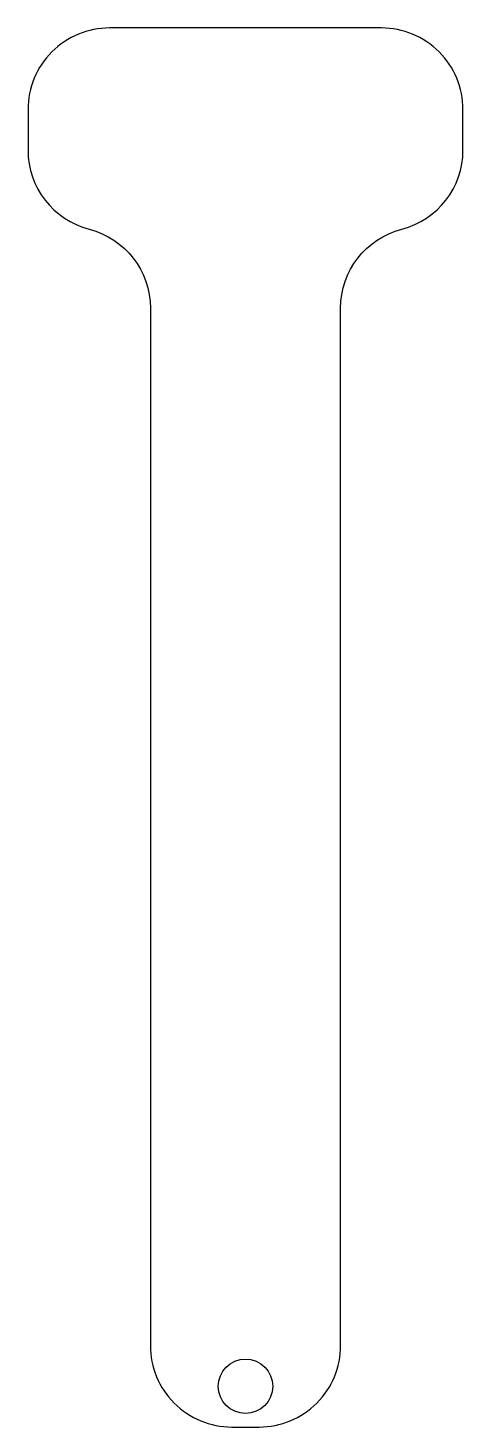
# Model space of a CAD drawing. Header units: millimetres. Extents: x -8 to 8, y -80 to -28.5.
import ezdxf

# ---------------------------------------------------------------- set-up
doc = ezdxf.new("R2010")
doc.units = ezdxf.units.MM
doc.layers.get('0').update_dxf_attribs({"linetype": 'CONTINUOUS'})

msp = doc.modelspace()

# ---------------------------------------------------------------- linework, layer by layer
msp.add_lwpolyline([(3.5, -77), (3.5, -38.809, -0.341999), (5.75, -35.905, 0.341999), (8, -33), (8, -31.5, 0.414214), (5, -28.5), (-5, -28.5, 0.414214), (-8, -31.5), (-8, -33, 0.341999), (-5.75, -35.905, -0.341999), (-3.5, -38.809), (-3.5, -77, 0.414214), (-0.5, -80), (0.5, -80, 0.414214)], format="xyb", close=True)
msp.add_circle((0, -78.5), 1)

doc.saveas('drawing.dxf')
